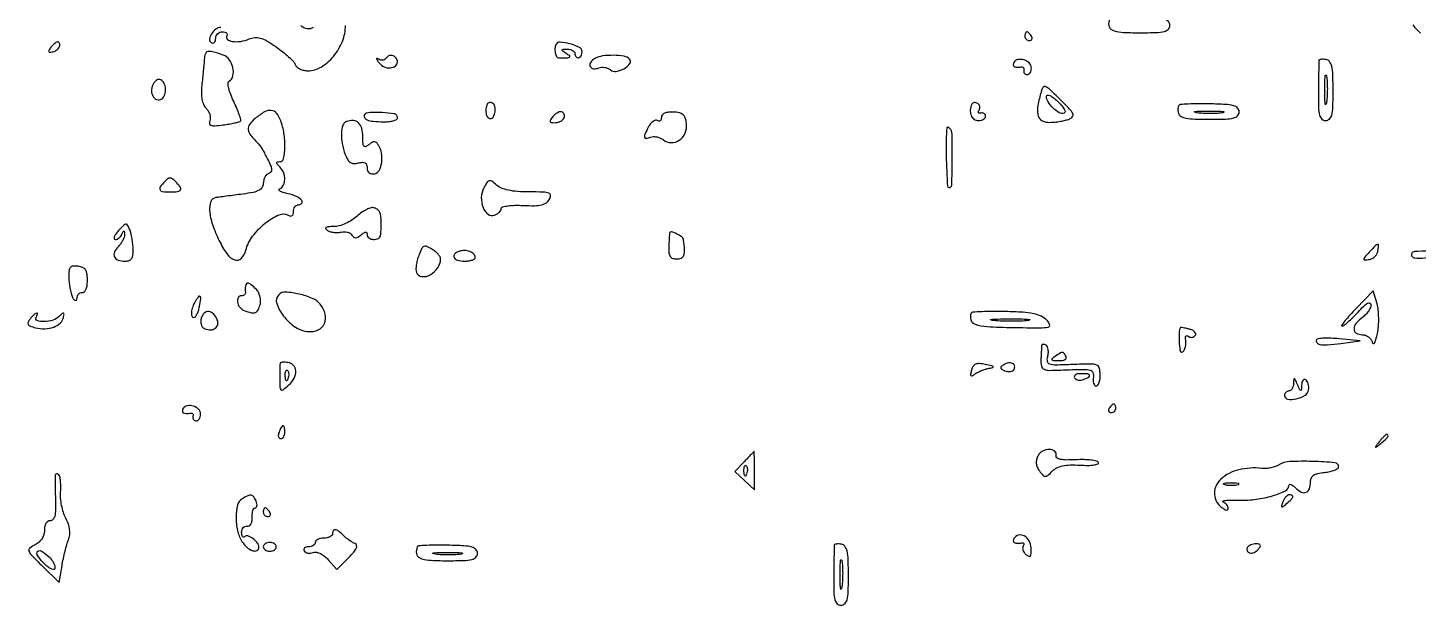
# Model space of a CAD drawing. Extents: x 0 to 5034, y 0 to 2560.
# Drawn here: x 3430.6 to 3751.9, y 1408.5 to 1541.9 of the extents above; entities that cross this region are included whole.
import ezdxf

# ---------------------------------------------------------------- set-up
doc = ezdxf.new("R2010")
doc.units = 0

msp = doc.modelspace()

# ---------------------------------------------------------------- linework, layer by layer
for points in [[(3475.218074, 1542, 0.158221), (3474.048875, 1541.620517, 0.091375), (3473.019143, 1540.538993, 0.112616), (3472.571625, 1539.329346, 0.294952), (3472.951442, 1538.530011, 0.130347), (3473.349861, 1538.409231, 0.189834), (3473.691986, 1538.53029, 0.144925), (3473.922707, 1538.892115, 0.070066), (3474, 1539.440983, -0.099038), (3474.119019, 1540.035963, -0.097945), (3474.457961, 1540.542039, -0.097945), (3474.964037, 1540.880981, -0.099038), (3475.559017, 1541, -0.060173), (3476.114845, 1540.932866, -0.128661), (3476.492265, 1540.728482, -0.191448), (3476.634699, 1540.426126, -0.155102), (3476.546774, 1540.075682, 0.381619), (3476.687944, 1539.279785, 0.132056), (3477.855502, 1538.781276, 0.072466), (3479.793127, 1538.788513, 0.064777), (3481.728658, 1539.340451, -0.078268), (3483.037955, 1539.676085, -0.093888), (3484.302583, 1539.558771, -0.063312), (3485.792335, 1538.918029, -0.018346), (3487.904005, 1537.566524, -0.016236), (3489.454788, 1536.415555, -0.018806), (3490.85094, 1535.219018, -0.018148), (3491.947814, 1534.128574, -0.09671), (3492.393963, 1533.415733, 0.124809), (3492.776587, 1532.873771, 0.064212), (3493.476293, 1532.415872, 0.057681), (3494.365627, 1532.105286, 0.055246), (3495.315606, 1532, 0.137297), (3498.374245, 1532.856023, 0.083284), (3501.238591, 1535.3278, 0.078283), (3503.290775, 1538.779456, 0.095326), (3504, 1542.465643, 0.104516)], [(3496.543711, 1542.023088, -0.19921), (3495.14136, 1541.691222, -0.157654), (3493.703096, 1542.428391, -0.028433)], [(3750.632826, 1542.588887, 0.023055), (3752.380808, 1540.671824, -0.025382)]]:
    msp.add_lwpolyline(points, format="xyb")
for points in [[(3680.58889, 1544, 0.142704), (3680.387311, 1542.442406, 0.249951), (3681.148608, 1541.429784, 0.094645), (3683.231605, 1540.903346, 0.014706), (3687.5, 1540.777778, 0.007496), (3691.363986, 1540.835709, 0.052558), (3693.228504, 1541.088963, 0.141697), (3694.146873, 1541.616667, 0.194326), (3694.5, 1542.490951, 0.192961), (3694.14918, 1543.366147, 0.136563), (3693.229353, 1543.913621, 0.052915), (3691.382432, 1544.211104, 0.008091), (3687.653755, 1544.352062, 0.006897), (3685.013633, 1544.372687, 0.010953), (3682.754375, 1544.309668, 0.005058), (3680.867459, 1544.196491, 0.279068)], [(3661, 1540, 0.105053), (3661.081062, 1539.618444, 0.099167), (3661.311086, 1539.29375, 0.09642), (3661.654762, 1539.076123, 0.093332), (3662.059017, 1539, 0.108972), (3662.413961, 1539.078288, 0.182303), (3662.6254, 1539.29375, 0.161196), (3662.656512, 1539.6179, 0.082592), (3662.5, 1540, 0.029505), (3662.231006, 1540.382774, 0.035638), (3661.933975, 1540.70625, 0.038439), (3661.65171, 1540.934461, 0.151918), (3661.440983, 1541, 0.210953), (3661.272352, 1540.92554, 0.081139), (3661.129539, 1540.70625, 0.061769), (3661.032345, 1540.382849, 0.042167)], [(3436.086693, 1537.604459, 0.015839), (3435.501728, 1536.85237, 0.180681), (3435.402483, 1536.496362, 0.378117), (3435.587372, 1536.319873, 0.046255), (3436.194193, 1536.352238, 0.094672), (3437.097475, 1536.666194, 0.113209), (3437.755961, 1537.278101, 0.148136), (3437.978316, 1537.990705, 0.201077), (3437.725834, 1538.607499, 0.271866), (3437.471277, 1538.67372, 0.068292), (3437.062493, 1538.4947, 0.050816), (3436.577833, 1538.125732, 0.03147)], [(3471.364161, 1534.624824, -0.005991), (3471.282358, 1533.548054, -0.002062), (3471.138948, 1531.992454, -0.002049), (3470.966684, 1530.278166, -0.002373), (3470.78823, 1528.647359, 0.02842), (3470.688586, 1526.89843, 0.046106), (3470.825352, 1525.417015, 0.056125), (3471.18775, 1524.230114, 0.094511), (3471.771196, 1523.371661, -0.065028), (3472.273488, 1522.718452, -0.058982), (3472.611247, 1521.936684, -0.062595), (3472.742175, 1521.150242, -0.101938), (3472.632606, 1520.484971, 0.137045), (3472.568328, 1519.80328, 0.275166), (3472.910597, 1519.409414, 0.097703), (3473.813433, 1519.297301, 0.014025), (3475.674136, 1519.48266, 0.009527), (3477.085744, 1519.690798, 0.013078), (3478.345596, 1519.935183, 0.00979), (3479.37621, 1520.18448, 0.132896), (3479.708686, 1520.375353, 0.272042), (3479.797214, 1520.716122, 0.01307), (3479.43225, 1521.882734, 0.018329), (3478.888797, 1523.300723, 0.011858), (3478.161869, 1524.901106, -0.021981), (3477.469691, 1526.510726, -0.034076), (3477.031545, 1527.957636, -0.036902), (3476.857263, 1529.094306, -0.28096), (3477.09184, 1529.55676, 0.202673), (3477.980285, 1530.808391, 0.109208), (3477.979919, 1532.732749, 0.101697), (3477.150695, 1534.58741, 0.157121), (3475.75, 1535.621524, 0.011956), (3473.239492, 1536.399097, 0.125631), (3472.172985, 1536.427358, 0.263982), (3471.611491, 1535.915027, 0.062862)], [(3552.641106, 1538.083269, 0.091422), (3552.405684, 1537.170356, 0.066352), (3552.471346, 1536.120556, 0.076898), (3552.776659, 1535.280154, 0.273755), (3553.25, 1535, 0.004319), (3555.296522, 1535.017677, 0.12613), (3555.796296, 1535.155032, 0.528688), (3555.816506, 1535.410378, 0.02585), (3555, 1536, -0.011213), (3554.169589, 1536.563444, -0.309569), (3554.083458, 1536.798096, -0.327416), (3554.271084, 1536.952739, -0.011938), (3555.25, 1536.984687, -0.055234), (3555.919445, 1536.916433, -0.075283), (3556.485938, 1536.701752, -0.095191), (3556.865757, 1536.380315, -0.17131), (3557, 1536, 0.081935), (3557.06301, 1535.618067, 0.092192), (3557.244792, 1535.29375, 0.100665), (3557.515489, 1535.076898, 0.119248), (3557.833333, 1535, 0.165634), (3558.151231, 1535.10828, 0.095471), (3558.421875, 1535.41447, 0.076452), (3558.6048, 1535.871286, 0.057131), (3558.666667, 1536.410962, 0.2873), (3558.060863, 1537.378245, 0.045285), (3555.86356, 1538.208403, 0.04572), (3553.575373, 1538.623236, 0.315936)], [(3513.5, 1535, -0.112212), (3513.165976, 1534.660361, -0.098768), (3512.702384, 1534.478764, -0.093009), (3512.180216, 1534.483482, -0.086649), (3511.680902, 1534.675647, 0.059), (3511.288189, 1534.852147, 0.555424), (3511.17386, 1534.753983, 0.119384), (3511.312676, 1534.416576, 0.013285), (3511.823113, 1533.751399, 0.125506), (3512.957555, 1532.906768, 0.115806), (3514.393796, 1532.675428, 0.148315), (3515.543042, 1533.115065, 0.231757), (3516, 1534.047972, 0.156001), (3515.727904, 1534.898847, 0.14805), (3515.007525, 1535.455424, 0.162089), (3514.149643, 1535.491882, 0.186703)], [(3561.654896, 1534.826746, 0.106768), (3560.658691, 1533.947821, 0.26177), (3560.542782, 1533.010853, 0.281223), (3561.271727, 1532.475404, 0.113398), (3562.54476, 1532.65555, -0.077793), (3563.20309, 1532.796648, -0.055983), (3563.954791, 1532.754517, -0.055794), (3564.681406, 1532.546118, -0.075629), (3565.26557, 1532.19456, 0.224456), (3566.585585, 1531.855913, 0.081702), (3568.443824, 1532.541608, 0.104573), (3569.723791, 1533.675444, 0.371523), (3569.649039, 1534.684294, 0.156536), (3568.37087, 1535.341371, 0.036635), (3565.94198, 1535.563148, 0.038261), (3563.413063, 1535.414614, 0.094039)], [(3658.444954, 1533.910933, 0.150036), (3658.302219, 1533.364994, 0.258114), (3658.540202, 1532.974494, 0.130369), (3659.201868, 1532.799191, 0.039099), (3660.25, 1532.881579, -0.12901), (3660.515329, 1532.854957, -0.162681), (3660.70625, 1532.700839, -0.133789), (3660.789358, 1532.435117, -0.077171), (3660.75, 1532.1, 0.11039), (3660.732072, 1531.749164, 0.119228), (3660.867188, 1531.435, 0.113761), (3661.137515, 1531.206961, 0.093907), (3661.5, 1531.1, 0.168696), (3661.880951, 1531.191038, 0.108012), (3662.20625, 1531.515435, 0.084061), (3662.425801, 1532.029171, 0.059104), (3662.5, 1532.654671, 0.197179), (3662.042267, 1533.770248, 0.123534), (3660.819581, 1534.513587, 0.126021), (3659.409402, 1534.583739, 0.206932)], [(3728.944444, 1534.411516, 0.029298), (3728.920813, 1534.099578, 0.00038), (3728.888889, 1532.13807, 0.0011), (3728.858645, 1529.866702, 0.000721), (3728.833333, 1527.25, 0.007753), (3728.8605, 1523.516445, 0.054877), (3729.099562, 1521.721774, 0.148097), (3729.623284, 1520.840354, 0.187298), (3730.5, 1520.5, 0.191111), (3731.379486, 1520.848902, 0.143909), (3731.910049, 1521.75525, 0.053405), (3732.164173, 1523.597982, 0.007584), (3732.222222, 1527.425055, 0.008702), (3732.158814, 1531.068017, 0.046653), (3731.905523, 1533.035322, 0.104955), (3731.413304, 1534.107373, 0.198938), (3730.611111, 1534.586571, 0.024082), (3729.989652, 1534.647403, 0.038537), (3729.456944, 1534.632689, 0.045466), (3729.068198, 1534.555698, 0.295752)], [(3459.335833, 1528.432783, 0.138688), (3459.198287, 1526.921971, 0.15618), (3459.888436, 1525.642541, 0.229344), (3460.978635, 1525.286861, 0.224064), (3461.949121, 1525.917675, 0.10781), (3462.391299, 1527.172548, 0.096381), (3462.297085, 1528.552339, 0.116324), (3461.731487, 1529.607762, 0.215035), (3460.861626, 1530, 0.139714), (3460.463842, 1529.886635, 0.060958), (3460.032111, 1529.53963, 0.053624), (3459.634405, 1529.032302, 0.047864)], [(3730.724731, 1524.767909, -0.069146), (3730.574262, 1524.205163, -0.756877), (3730.435944, 1524.222448, -0.031761), (3730.337136, 1525.352754, -0.005499), (3730.309869, 1527.5, -0.005888), (3730.331591, 1529.655786, -0.025342), (3730.424528, 1530.934948, -0.556092), (3730.565802, 1531.000181, -0.212532), (3730.714526, 1530.767909, -0.024559), (3730.845055, 1529.487453, -0.012695), (3730.888655, 1527.878422, -0.01259), (3730.849672, 1526.218327, -0.018638)], [(3664.648838, 1526.820944, 0.0265), (3663.946286, 1523.503052, 0.114857), (3664.092158, 1521.509338, 0.209737), (3665.025662, 1520.434692, 0.117445), (3666.75, 1520.070285, 0.020245), (3667.932919, 1520.148515, 0.015614), (3669.213768, 1520.326071, 0.015873), (3670.401562, 1520.567735, 0.035999), (3671.275591, 1520.842348, 0.140114), (3671.993473, 1521.39355, 0.275909), (3672.062227, 1522.084701, 0.081324), (3671.326979, 1523.155815, 0.008362), (3669.160775, 1525.343007, 0.004827), (3666.578381, 1527.816396, 0.109849), (3665.700114, 1528.33734, 0.371025), (3665.137312, 1528.103351, 0.051187)], [(3670.068393, 1522.189464, -0.212785), (3668.955323, 1522.298408, -0.062356), (3667.545892, 1523.350935, -0.060959), (3666.380363, 1524.783303, -0.141247), (3666, 1526.102885, -0.376539), (3666.226962, 1526.361535, -0.13976), (3666.746184, 1526.284441, -0.058369), (3667.568059, 1525.789853, -0.023968), (3668.559465, 1524.944136, -0.026411), (3669.46704, 1523.99648, -0.052512), (3670.058492, 1523.143098, -0.090795), (3670.267912, 1522.511229, -0.361629)], [(3536.754232, 1524.266312, 0.084697), (3536.436116, 1523.221291, 0.082939), (3536.479003, 1522.121909, 0.104464), (3536.84371, 1521.288862, 0.234312), (3537.437328, 1520.972506, 0.26629), (3538.162879, 1521.360605, 0.1021), (3538.575922, 1522.472687, 0.093314), (3538.533019, 1523.735512, 0.201974), (3537.980032, 1524.512341, 0.086456), (3537.629461, 1524.652808, 0.102024), (3537.272696, 1524.654687, 0.11056), (3536.965717, 1524.518222, 0.11748)], [(3648.754232, 1524.266312, 0.093052), (3648.377835, 1522.952017, 0.118397), (3648.556239, 1521.707169, 0.141743), (3649.236546, 1520.829973, 0.158696), (3650.25, 1520.5, 0.055685), (3650.912146, 1520.573972, 0.080763), (3651.456563, 1520.79375, 0.105784), (3651.80176, 1521.118995, 0.177849), (3651.9, 1521.5, 0.102678), (3651.786864, 1521.860233, 0.117554), (3651.543166, 1522.125534, 0.117001), (3651.204988, 1522.25315, 0.101035), (3650.82567, 1522.225223, -0.08807), (3650.498299, 1522.192645, -0.250328), (3650.311051, 1522.311893, -0.205677), (3650.284416, 1522.558816, -0.06392), (3650.441982, 1522.906125, 0.098133), (3650.59512, 1523.315533, 0.097727), (3650.580879, 1523.753037, 0.098155), (3650.40178, 1524.150817, 0.099951), (3650.08541, 1524.447214, 0.076159), (3649.694606, 1524.613157, 0.096446), (3649.303651, 1524.635555, 0.111232), (3648.974193, 1524.512816, 0.132806)], [(3696.58889, 1524, 0.142704), (3696.387311, 1522.442406, 0.249951), (3697.148608, 1521.429784, 0.094645), (3699.231605, 1520.903346, 0.014706), (3703.5, 1520.777778, 0.007496), (3707.363986, 1520.835709, 0.052558), (3709.228504, 1521.088963, 0.141697), (3710.146873, 1521.616667, 0.194326), (3710.5, 1522.490951, 0.192961), (3710.14918, 1523.366147, 0.136563), (3709.229353, 1523.913621, 0.052915), (3707.382432, 1524.211104, 0.008091), (3703.653755, 1524.352062, 0.006897), (3701.013633, 1524.372687, 0.010953), (3698.754375, 1524.309668, 0.005058), (3696.867459, 1524.196491, 0.279068)], [(3483.132242, 1520.961084, 0.059014), (3481.824773, 1519.580913, 0.198882), (3481.525942, 1518.399874, 0.137571), (3482.119862, 1517.063619, 0.023835), (3484.001594, 1515, -0.058029), (3484.273714, 1514.657273, -0.00629), (3484.796002, 1513.790994, -0.007647), (3485.391119, 1512.738662, -0.006097), (3486.001594, 1511.586364, -0.01724), (3486.702187, 1510.100237, -0.083107), (3486.923774, 1509.195603, -0.17942), (3486.758895, 1508.623679, -0.153982), (3486.25, 1508.25303, 0.11759), (3485.771933, 1507.954613, 0.069172), (3485.367188, 1507.411597, 0.06306), (3485.09326, 1506.718642, 0.062706), (3485, 1505.97794, -0.137531), (3484.737442, 1505.041453, -0.136563), (3484.025784, 1504.374933, -0.071436), (3482.665353, 1503.895869, -0.016292), (3480.25, 1503.497721, 0.000031), (3478.322871, 1503.244101, 0.000034), (3476.460347, 1502.998736, 0.000032), (3474.870716, 1502.789108, 0.000177), (3474.019267, 1502.676463, 0.281865), (3472.881986, 1501.754221, 0.105675), (3472.605978, 1499.632976, 0.062571), (3473.261957, 1496.49629, 0.030113), (3474.831564, 1492.692384, 0.04132), (3476.654726, 1489.610118, 0.15472), (3478.427805, 1488.270449, 0.298713), (3479.905729, 1488.632916, 0.122134), (3480.956155, 1490.525583, -0.096124), (3482.539985, 1493.760748, -0.06122), (3485.464336, 1496.78132, -0.066284), (3488.642525, 1498.716437, -0.246869), (3490.904647, 1498.558931, 0.118363), (3491.326872, 1498.419973, 0.192387), (3491.682908, 1498.529256, 0.153337), (3491.920472, 1498.885182, 0.071181), (3492, 1499.440983, -0.062283), (3492.074545, 1500.037096, -0.080552), (3492.29375, 1500.542039, -0.097988), (3492.618621, 1500.879982, -0.153634), (3493, 1501, 0.199873), (3493.857553, 1501.357068, 0.393827), (3493.878845, 1502.035903, 0.108668), (3492.65144, 1502.940859, 0.049548), (3490.75, 1503.57059, -0.019338), (3489.58143, 1503.880796, -0.057183), (3488.821875, 1504.213078, -0.213125), (3488.616478, 1504.498243, -0.376792), (3488.75, 1504.733379, 0.196053), (3489.625799, 1505.502855, 0.113703), (3489.958688, 1506.885275, 0.09623), (3489.665614, 1508.47774, 0.103246), (3488.8, 1509.8, -0.018208), (3488.222304, 1510.421376, -0.180052), (3488.1, 1510.75, -0.354955), (3488.257401, 1510.943785, -0.051663), (3488.8, 1511, 0.357046), (3489.67695, 1511.717719, 0.043835), (3489.973143, 1514.36481, 0.042907), (3489.774722, 1517.563905, 0.053956), (3489.024751, 1520.4349, 0.073863), (3488.044349, 1522.184424, 0.208833), (3486.842542, 1522.842239, 0.157954), (3485.288693, 1522.487814, 0.039264)], [(3504.25, 1520.269359, 0.230105), (3503.390398, 1519.405342, 0.072762), (3503.045963, 1517.567183, 0.057551), (3503.225443, 1515.178985, 0.04336), (3503.945112, 1512.644366, 0.042693), (3504.50509, 1511.481132, 0.11571), (3505.134692, 1510.824498, 0.137415), (3505.91886, 1510.579435, 0.071511), (3506.945112, 1510.695898, -0.045075), (3507.904635, 1510.856352, -0.147755), (3508.525509, 1510.718955, -0.187097), (3508.879642, 1510.289619, -0.080118), (3509, 1509.543307, 0.085379), (3509.11685, 1508.863997, 0.139506), (3509.453054, 1508.390979, 0.136797), (3509.993462, 1508.160103, 0.0807), (3510.7, 1508.180742, 0.22495), (3511.78107, 1508.973588, 0.090024), (3512.365644, 1510.76204, 0.077214), (3512.327043, 1512.933702, 0.095711), (3511.610972, 1514.820443, 0.065104), (3511.153253, 1515.382316, 0.179176), (3510.6904, 1515.579419, 0.146764), (3510.146398, 1515.444301, 0.039477), (3509.410972, 1514.926114, -0.060827), (3508.682061, 1514.457649, -0.355845), (3508.269895, 1514.555909, -0.15028), (3508.04534, 1515.162228, -0.014093), (3508, 1516.770566, 0.063322), (3507.754426, 1518.701866, 0.142729), (3507.00716, 1519.95846, 0.172021), (3505.810981, 1520.478427, 0.101589)], [(3508.410583, 1521.85532, 0.2636), (3508.384732, 1521.177147, 0.184262), (3508.968581, 1520.655715, 0.068901), (3510.38238, 1520.329208, 0.0173), (3512.75, 1520.199375, 0.027162), (3513.995364, 1520.241891, 0.043128), (3515.045312, 1520.427142, 0.053571), (3515.783134, 1520.711521, 0.281035), (3516, 1521.066883, 0.077413), (3515.943519, 1521.429504, 0.082093), (3515.779687, 1521.749762, 0.089442), (3515.536274, 1521.979136, 0.117893), (3515.25, 1522.081242, 0.010178), (3512.466778, 1522.325524, 0.025058), (3510.415928, 1522.360565, 0.029687), (3508.972094, 1522.226808, 0.219813)], [(3551.990862, 1521.48899, 0.020503), (3551.380863, 1520.689439, 0.209835), (3551.301216, 1520.290494, 0.309419), (3551.547214, 1520.059463, 0.038489), (3552.318538, 1520, 0.097687), (3553.53132, 1520.239229, 0.13552), (3554.402845, 1520.914106, 0.207611), (3554.597001, 1521.73197, 0.213376), (3554.129619, 1522.419891, 0.16352), (3553.692105, 1522.522056, 0.079103), (3553.128869, 1522.37665, 0.065296), (3552.530512, 1522.01722, 0.05173)], [(3577, 1521.224005, -0.074651), (3576.929476, 1520.754282, -0.151422), (3576.720988, 1520.448629, -0.187543), (3576.411408, 1520.352578, -0.121502), (3576.050173, 1520.468991, 0.19702), (3575.607298, 1520.542517, 0.094739), (3575.07087, 1520.307162, 0.071107), (3574.522021, 1519.801623, 0.048307), (3574.050173, 1519.09375, 0.012844), (3573.172986, 1517.348383, 0.157942), (3573.080005, 1516.618602, 0.407461), (3573.455011, 1516.356288, 0.050781), (3574.512735, 1516.64326, -0.086047), (3575.196683, 1516.778159, -0.056284), (3575.999211, 1516.706234, -0.054751), (3576.792075, 1516.451185, -0.068131), (3577.448813, 1516.042482, 0.172106), (3579.239155, 1515.385198, 0.154765), (3581.135528, 1515.963755, 0.139108), (3582.491935, 1517.603389, 0.134121), (3582.809932, 1519.735543, 0.049212), (3582.521569, 1521.043837, 0.133186), (3582.004968, 1521.832161, 0.127953), (3581.146303, 1522.2698, 0.043812), (3579.75, 1522.451307, 0.038661), (3578.610324, 1522.410733, 0.076875), (3577.740907, 1522.173558, 0.11282), (3577.198265, 1521.765767, 0.177234)], [(3706.767909, 1522.285474, -0.024559), (3705.487453, 1522.154945, -0.012695), (3703.878422, 1522.111345, -0.01259), (3702.218327, 1522.150328, -0.018638), (3700.767909, 1522.275269, -0.069146), (3700.205163, 1522.425738, -0.756877), (3700.222448, 1522.564056, -0.031761), (3701.352754, 1522.662864, -0.005499), (3703.5, 1522.690131, -0.005888), (3705.655786, 1522.668409, -0.025342), (3706.934948, 1522.575472, -0.556092), (3707.000181, 1522.434198, -0.212532)], [(3642.944444, 1518.666667, 0.020294), (3642.782971, 1514.874776, 0.010651), (3642.874205, 1510.154661, 0.003208), (3643.098988, 1505.380126, 0.39864), (3643.5, 1505, 0.406096), (3644.101295, 1505.584811, 0.004924), (3644.208105, 1511.536152, 0.006535), (3644.179013, 1517.385426, 0.194227), (3643.611111, 1518.722222, 0.060589), (3643.372735, 1518.908902, 0.157913), (3643.163194, 1518.957986, 0.229655), (3643.015079, 1518.870281, 0.126049)], [(3462.221549, 1506.392085, 0.030352), (3461.189074, 1505.142825, 0.287775), (3461.142956, 1504.481098, 0.25048), (3461.732866, 1504.08688, 0.024567), (3463.5, 1504, 0.026923), (3465.261894, 1504.094941, 0.254247), (3465.862883, 1504.51107, 0.288335), (3465.798269, 1505.194961, 0.03245), (3464.721549, 1506.421308, 0.042722), (3464.008899, 1507.021573, 0.157868), (3463.454226, 1507.194044, 0.159462), (3462.907173, 1507.007917, 0.043835)], [(3535.976704, 1504.956471, 0.11536), (3535.384861, 1502.746727, 0.102144), (3535.792337, 1500.395467, 0.136811), (3536.965675, 1498.842732, 0.260183), (3538.46958, 1498.6267, 0.051216), (3539.054948, 1498.923127, 0.055579), (3539.550439, 1499.325565, 0.062639), (3539.888428, 1499.767867, 0.132616), (3540, 1500.181128, -0.341384), (3540.280227, 1500.543722, -0.029801), (3541.498198, 1500.78466, -0.029389), (3543.14502, 1500.911637, -0.017806), (3545.100247, 1500.877578, 0.015576), (3547.688183, 1500.820953, 0.055606), (3549.329845, 1501.019519, 0.092213), (3550.412192, 1501.49687, 0.115842), (3551.149937, 1502.303439, 0.134137), (3551.370026, 1503.189275, 0.310985), (3550.988088, 1503.717352, 0.078828), (3549.712913, 1503.95505, 0.00674), (3546.378431, 1504, -0.018341), (3543.75867, 1504.09613, -0.033878), (3541.650102, 1504.39561, -0.042539), (3540.024423, 1504.887547, -0.089411), (3538.908326, 1505.582964, 0.025961), (3537.843751, 1506.450296, 0.213738), (3537.247044, 1506.577856, 0.197771), (3536.726756, 1506.221114, 0.021968)], [(3506.6893, 1498.412722, -0.045416), (3505.483119, 1497.482577, -0.035834), (3504.031349, 1496.699826, -0.036894), (3502.557437, 1496.163314, -0.067568), (3501.293644, 1495.984687, 0.014784), (3500.031507, 1495.940434, 0.121802), (3499.487747, 1495.768035, 0.446793), (3499.437302, 1495.49237, 0.086886), (3499.860698, 1495.107255, 0.068658), (3500.511193, 1494.810773, 0.041146), (3501.343521, 1494.634845, 0.040424), (3502.217813, 1494.595253, 0.055112), (3502.997839, 1494.709686, -0.06491), (3503.729408, 1494.802458, -0.065332), (3504.458631, 1494.70417, -0.071561), (3505.07527, 1494.438112, -0.117286), (3505.476169, 1494.03856, 0.083051), (3505.8868, 1493.569709, 0.177452), (3506.335135, 1493.41387, 0.131605), (3506.875506, 1493.568335, 0.038167), (3507.589028, 1494.073886, -0.023542), (3508.262907, 1494.581562, -0.141986), (3508.674921, 1494.716495, -0.313517), (3508.913039, 1494.562784, -0.097798), (3509, 1494.122445, 0.257037), (3509.421204, 1493.357234, 0.132078), (3510.497714, 1493.022109, 0.12914), (3511.613748, 1493.268977, 0.247869), (3512.125, 1494, 0.013097), (3512.173073, 1494.488159, 0.005503), (3512.213281, 1495.146875, 0.00544), (3512.24087, 1495.852501, 0.00705), (3512.25, 1496.5, 0.016919), (3512.190384, 1498.261289, 0.083011), (3511.961037, 1499.226398, 0.131437), (3511.485866, 1499.838233, 0.070789), (3510.645656, 1500.305733, 0.158407), (3509.94763, 1500.342205, 0.046102), (3508.92481, 1499.964042, 0.041315), (3507.7849, 1499.29789, 0.034069)], [(3451.559042, 1495.06524, 0.027061), (3450.91519, 1494.271411, 0.064813), (3450.553847, 1493.606664, 0.152628), (3450.526193, 1493.185306, 0.346276), (3450.761679, 1493, 0.102705), (3451.209024, 1493.092869, 0.065381), (3451.666698, 1493.367188, 0.061674), (3452.064905, 1493.772084, 0.067691), (3452.337719, 1494.25, -0.011978), (3452.604555, 1494.86819, -0.326182), (3452.751095, 1494.94992, -0.347711), (3452.865128, 1494.834577, -0.012687), (3452.921053, 1494.178571, -0.09195), (3452.844704, 1493.564577, -0.040212), (3452.533484, 1492.801988, -0.038018), (3452.062459, 1492.02303, -0.041409), (3451.490809, 1491.347952, 0.085925), (3450.598048, 1490.081342, 0.223776), (3450.59561, 1488.993658, 0.20959), (3451.445282, 1488.249128, 0.076735), (3453.059017, 1488, 0.081847), (3453.981993, 1488.152104, 0.163121), (3454.564726, 1488.595149, 0.120722), (3454.868521, 1489.409483, 0.0356), (3454.929715, 1490.75, 0.02058), (3454.850497, 1491.935789, 0.015659), (3454.669843, 1493.225414, 0.01591), (3454.423663, 1494.425611, 0.035371), (3454.143744, 1495.31524, 0.030003), (3453.661122, 1496.352368, 0.301598), (3453.260254, 1496.565888, 0.175715), (3452.745489, 1496.320836, 0.010763)], [(3578.9, 1494.468615, 0.034378), (3578.856074, 1494.160283, 0.002681), (3578.8, 1493.329843, 0.003648), (3578.745598, 1492.337436, 0.00278), (3578.7, 1491.25, 0.035011), (3578.745405, 1489.901022, 0.122748), (3579.039627, 1489.089744, 0.166221), (3579.61888, 1488.650143, 0.080108), (3580.55, 1488.5, 0.104567), (3581.61711, 1488.725636, 0.205261), (3582.197439, 1489.349644, 0.103381), (3582.366602, 1490.565722, 0.017817), (3582.125, 1492.893011, 0.197893), (3581.706443, 1493.607684, 0.048988), (3580.526709, 1494.334806, 0.056093), (3579.35025, 1494.754121, 0.420105)], [(3520.941788, 1489.34689, 0.027905), (3520.585391, 1488.224743, 0.028611), (3520.359694, 1487.079172, 0.029847), (3520.281012, 1486.067841, 0.096391), (3520.39733, 1485.406957, 0.278401), (3521.626551, 1484.450316, 0.157577), (3523.541039, 1484.827049, 0.114664), (3525.316735, 1486.432895, 0.149112), (3525.984687, 1488.509453, 0.142884), (3525.85418, 1488.983447, 0.042623), (3525.402891, 1489.592471, 0.038913), (3524.753554, 1490.222235, 0.033528), (3523.982602, 1490.778792, 0.037571), (3522.81359, 1491.392066, 0.215267), (3522.130603, 1491.381117, 0.171067), (3521.591211, 1490.848641, 0.022423)], [(3740.568603, 1490.075805, 0.005286), (3739.46245, 1488.827239, 0.18237), (3739.328564, 1488.464567, 0.435285), (3739.519364, 1488.289449, 0.016801), (3740.580487, 1488.408934, 0.084275), (3741.268867, 1488.632391, 0.071263), (3741.890588, 1489.080312, 0.072374), (3742.353247, 1489.67682, 0.09263), (3742.578388, 1490.333129, 0.019066), (3742.721463, 1491.657664, 0.473108), (3742.487066, 1491.878874, 0.172957), (3742.017329, 1491.640342, 0.00571)], [(3530.25, 1490.269359, 0.108795), (3529.198921, 1489.621517, 0.338387), (3529.082945, 1488.849521, 0.205422), (3529.909153, 1488.205486, 0.064317), (3531.5, 1488, 0.033947), (3532.457587, 1488.065089, 0.051882), (3533.265625, 1488.262322, 0.06743), (3533.821956, 1488.550354, 0.244294), (3534, 1488.893011, 0.210241), (3533.665985, 1489.652264, 0.097847), (3532.728054, 1490.223237, 0.082195), (3531.473051, 1490.461659, 0.090078)], [(3750.387424, 1489.819098, 0.311686), (3750.421632, 1489.155867, 0.194447), (3751.119977, 1488.745872, 0.061752), (3752.790981, 1488.706717, 0.015472), (3755.5, 1489.063263, 0.006766), (3757.00049, 1489.329084, 0.013501), (3758.178125, 1489.587325, 0.013771), (3758.993742, 1489.813415, 0.698482), (3759, 1489.930428, 0.09148), (3757.493507, 1490.271047, 0.01321), (3754.329076, 1490.313743, 0.008093), (3751.066917, 1490.218751, 0.248097)], [(3440.070285, 1484.319551, 0.040049), (3440.332959, 1481.826557, 0.041653), (3440.988777, 1479.441055, 0.245515), (3441.526957, 1478.951873, 0.47902), (3441.929715, 1479.25, -0.066245), (3442.043009, 1479.90049, -0.09575), (3442.319837, 1480.4125, -0.120731), (3442.712372, 1480.707164, -0.155245), (3443.159091, 1480.75, 0.246277), (3443.61853, 1480.877406, 0.101516), (3444.002459, 1481.420912, 0.065356), (3444.265144, 1482.327126, 0.034177), (3444.363051, 1483.5, 0.034232), (3444.281912, 1485.015669, 0.114179), (3443.943079, 1485.945943, 0.144942), (3443.284977, 1486.507321, 0.068703), (3442.20396, 1486.819551, 0.05222), (3441.051107, 1486.865275, 0.202602), (3440.425492, 1486.551802, 0.155908), (3440.117433, 1485.817406, 0.028202)], [(3480.881579, 1482.25, 0.024514), (3480.844695, 1481.908478, 0.014642), (3480.83273, 1481.5, 0.014642), (3480.844695, 1481.091522, 0.024514), (3480.881579, 1480.75, -0.137085), (3480.848335, 1480.464378, -0.119953), (3480.671464, 1480.220313, -0.101574), (3480.373191, 1480.056406, -0.075146), (3480, 1480, 0.262903), (3479.22852, 1479.564231, 0.179973), (3479.037731, 1478.552116, 0.124039), (3479.566018, 1477.358354, 0.136065), (3480.581787, 1476.606989, 0.030394), (3482.225934, 1476.088218, 0.153176), (3483.17599, 1476.144449, 0.189354), (3483.809724, 1476.720072, 0.050883), (3484.294349, 1478.017591, 0.075999), (3484.386434, 1478.899218, 0.054725), (3484.231517, 1479.877972, 0.054667), (3483.867588, 1480.801055, 0.075299), (3483.339552, 1481.517591, 0.017521), (3482.235526, 1482.546839, 0.106835), (3481.555723, 1482.920389, 0.297193), (3481.131906, 1482.794764, 0.137933)], [(3469.337137, 1478.75, 0.0466), (3468.684232, 1477.449444, 0.068869), (3468.387881, 1476.209536, 0.110837), (3468.496678, 1475.334394, 0.316566), (3468.971907, 1475, 0.230396), (3469.310125, 1475.164585, 0.04856), (3469.673717, 1475.734375, 0.041661), (3470.003695, 1476.542514, 0.028883), (3470.244751, 1477.5, 0.00951), (3470.559787, 1479.336775, 0.197215), (3470.430252, 1479.869354, 0.505336), (3470.104754, 1479.871619, 0.020889)], [(3488.583699, 1480.250366, 0.285226), (3488.106201, 1478.208288, 0.087581), (3489.693845, 1475.307024, 0.075262), (3492.473826, 1472.742386, 0.130371), (3495.422487, 1471.713885, 0.129306), (3497.709933, 1472.132157, 0.182353), (3499.141607, 1473.602684, 0.167029), (3499.315498, 1475.764407, 0.107897), (3498.177061, 1478.029666, 0.122807), (3496.369629, 1479.391595, 0.043497), (3493.266499, 1480.400745, 0.041712), (3490.166913, 1480.850518, 0.214744)], [(3737.547052, 1477.057794, 0.008523), (3736.080801, 1475.500401, 0.016259), (3734.965915, 1474.191977, 0.014636), (3734.213139, 1473.189147, 0.60811), (3734.311149, 1473, 0.170735), (3734.726921, 1473.146237, 0.011968), (3735.686059, 1473.954688, 0.015859), (3736.799985, 1475.004978, 0.01123), (3737.984783, 1476.25, -0.015372), (3739.286346, 1477.595231, -0.062166), (3740.195278, 1478.281883, -0.218395), (3740.710872, 1478.329851, -0.313274), (3740.970687, 1477.970759, -0.104255), (3740.839064, 1477.281135, -0.047375), (3740.403889, 1476.467287, -0.0441), (3739.76298, 1475.664691, -0.046102), (3739, 1475, 0.065496), (3737.556797, 1473.641083, 0.168142), (3737.069779, 1472.313062, 0.267286), (3737.587884, 1471.373698, 0.136948), (3738.926676, 1471, -0.085269), (3739.693594, 1470.868254, -0.07583), (3740.407573, 1470.485938, -0.077637), (3740.960906, 1469.91853, -0.097359), (3741.262483, 1469.25, 0.229884), (3741.498671, 1468.958869, 0.388897), (3741.776977, 1469.046332, 0.06571), (3742.113328, 1469.857041, 0.014616), (3742.460294, 1471.320341, 0.031423), (3742.698515, 1473.001571, 0.022638), (3742.760418, 1474.896021, 0.022988), (3742.654042, 1476.71014, 0.045087), (3742.374487, 1478.128135), (3741.5, 1481.115588)], [(3431.095569, 1474.615153, 0.063777), (3430.635074, 1473.889301, 0.258794), (3430.66964, 1473.385583, 0.163693), (3431.167138, 1472.990383, 0.025228), (3432.390542, 1472.616828, 0.068571), (3434.553919, 1472.380134, 0.081917), (3436.56507, 1472.769886, 0.097554), (3438.075906, 1473.69491, 0.155184), (3438.821429, 1475, 0.020581), (3438.9524, 1475.763267, 0.377047), (3438.825419, 1475.951957, 0.250743), (3438.553872, 1475.88722, 0.012879), (3437.871429, 1475.25, -0.122059), (3436.410506, 1474.386187, -0.061215), (3434.283156, 1474.023668, -0.101789), (3432.750837, 1474.265251, -0.472345), (3432.5, 1475, 0.066192), (3432.839416, 1475.757233, 0.58842), (3432.638445, 1475.96262, 0.127697), (3431.996279, 1475.593681, 0.02565)], [(3470.676159, 1474.869632, 0.061977), (3470.565527, 1474.036274, 0.083909), (3470.685765, 1473.287577, 0.098056), (3471.020391, 1472.706042, 0.122292), (3471.529736, 1472.350216, 0.099595), (3472.834836, 1472.129044, 0.152543), (3473.910585, 1472.501627, 0.18216), (3474.462998, 1473.355443, 0.146101), (3474.379007, 1474.454706, 0.099812), (3473.545369, 1475.768642, 0.175486), (3472.405937, 1476.331789, 0.217277), (3471.346563, 1475.985052, 0.143677)], [(3648.589039, 1476, 0.181278), (3648.504233, 1474.424745, 0.237652), (3649.494109, 1473.407013, 0.070279), (3652.19007, 1472.882098, 0.008573), (3658.222792, 1472.671917, 0.002403), (3664.561363, 1472.590313, 0.054318), (3666.376721, 1472.773305, 0.442117), (3666.70873, 1473.340934, 0.121148), (3666.101999, 1474.343015, 0.08819), (3664.795481, 1475.254842, 0.056899), (3663.038834, 1475.83643, 0.036004), (3660.493511, 1476.179735, 0.010444), (3656.533112, 1476.343015, 0.006109), (3653.555907, 1476.367129, 0.009758), (3651.012853, 1476.307011, 0.004048), (3648.871874, 1476.197194, 0.281881)], [(3661.776433, 1474.273107, -0.016947), (3660.043501, 1474.150473, -0.008983), (3657.890462, 1474.110009, -0.00893), (3655.684837, 1474.147583, -0.013671), (3653.776433, 1474.266503, -0.057523), (3653.092045, 1474.40844, -0.807686), (3653.106202, 1474.539701, -0.022011), (3654.635274, 1474.63236, -0.003921), (3657.5, 1474.65719, -0.004138), (3660.373175, 1474.635783, -0.018464), (3662.056202, 1474.54709, -0.661512), (3662.099419, 1474.413268, -0.153636)], [(3696.918758, 1472.65638, 0.111971), (3696.62748, 1471.544097, 0.021449), (3696.648028, 1469.443632, 0.015126), (3696.821804, 1467.352804, 0.381441), (3697.216978, 1467, 0.248915), (3697.706062, 1467.259562, 0.084482), (3698.049914, 1468.016482, 0.06274), (3698.194599, 1469.10184, 0.044832), (3698.093644, 1470.32433, -0.132215), (3698.117732, 1470.588567, -0.23861), (3698.273242, 1470.733012, -0.153269), (3698.549418, 1470.726353, -0.056384), (3698.906125, 1470.558018, 0.093354), (3699.313399, 1470.401266, 0.096427), (3699.744942, 1470.406022, 0.099163), (3700.133651, 1470.570806, 0.105029), (3700.419654, 1470.869998, 0.213351), (3700.471212, 1471.254843, 0.125922), (3700.22944, 1471.660245, 0.083686), (3699.709854, 1472.027695, 0.048232), (3698.988753, 1472.29269, 0.007831), (3698.22049, 1472.480791, 0.012634), (3697.560331, 1472.614053, 0.00636), (3697.010941, 1472.703391, 0.320367)], [(3664.9, 1468.559017, 0.026118), (3664.855796, 1468.20663, 0.002735), (3664.8, 1467.376285, 0.003384), (3664.745607, 1466.385729, 0.002706), (3664.7, 1465.317698, 0.058368), (3664.827405, 1463.715243, 0.255475), (3665.415711, 1463.011359, 0.098299), (3666.74862, 1462.771032, 0.005802), (3670.875363, 1462.891509, -0.00659), (3674.612731, 1462.994725, -0.071922), (3676.100891, 1462.80143, -0.234786), (3676.71939, 1462.243473, -0.136696), (3676.825363, 1461.227088, 0.047455), (3676.770798, 1460.480756, 0.067779), (3676.874638, 1459.825686, 0.088348), (3677.111861, 1459.357286, 0.193823), (3677.45, 1459.153277, 0.269924), (3677.813456, 1459.293127, 0.079383), (3678.120937, 1459.832951, 0.056078), (3678.331137, 1460.665563, 0.033826), (3678.4, 1461.682302, 0.060055), (3678.20766, 1463.277894, 0.246186), (3677.583511, 1463.985658, 0.095915), (3676.214915, 1464.226334, 0.005905), (3672.063413, 1464.105992, -0.00563), (3668.118703, 1463.98947, -0.080704), (3666.732884, 1464.188704, -0.282333), (3666.21833, 1464.779407, -0.105905), (3666.269533, 1465.922695, 0.044521), (3666.410188, 1466.758138, 0.053764), (3666.386647, 1467.552889, 0.062799), (3666.214436, 1468.193873, 0.158641), (3665.90612, 1468.558021, 0.048663), (3665.551678, 1468.73201, 0.089761), (3665.236798, 1468.789319, 0.140772), (3665.012322, 1468.725082, 0.21193)], [(3728.396915, 1469.833205, 0.319409), (3728.440234, 1469.165223, 0.187326), (3729.168466, 1468.750829, 0.056301), (3730.944856, 1468.689516, 0.012242), (3734, 1469.003655), (3738.5, 1469.577998), (3733.663227, 1470.053106, 0.014103), (3731.77884, 1470.18468, 0.020812), (3730.121079, 1470.184492, 0.016869), (3728.794384, 1470.08418, 0.230986)], [(3668, 1466, 0.025105), (3667.283036, 1465.483883, 0.418214), (3667.255355, 1465.219823, 0.210879), (3667.59016, 1465.050865, 0.011265), (3668.809017, 1465.015313, 0.040942), (3669.660528, 1465.079473, 0.092833), (3670.266583, 1465.295345, 0.175006), (3670.538683, 1465.620381, 0.229941), (3670.5, 1466, 0.023248), (3669.993465, 1466.740301, 0.235263), (3669.669081, 1466.901875, 0.137706), (3669.248743, 1466.78387, 0.006588)], [(3488.9, 1464.411516, 0.0475), (3488.860542, 1464.138348, 0.003549), (3488.829375, 1463.386508, 0.004889), (3488.807296, 1462.487535, 0.003694), (3488.8, 1461.5, 0.006582), (3488.834023, 1458.915743, 0.19288), (3489.090089, 1458.322384, 0.377724), (3489.571974, 1458.293439, 0.018313), (3490.901811, 1459.41114, 0.085006), (3492.133364, 1460.979675, 0.136197), (3492.51115, 1462.628068, 0.182406), (3491.957411, 1463.915188, 0.165986), (3490.666871, 1464.578388, 0.023581), (3490.020924, 1464.642269, 0.036413), (3489.460268, 1464.630285, 0.040869), (3489.041641, 1464.555898, 0.275376)], [(3490.683114, 1460.8125, -0.054073), (3490.461564, 1460.395823, -0.470617), (3490.279315, 1460.37858, -0.168741), (3490.137993, 1460.670344, -0.018894), (3490.078947, 1461.416667, -0.028489), (3490.089945, 1462.112848, -0.077125), (3490.200665, 1462.592839, -0.208169), (3490.385309, 1462.77538, -0.296942), (3490.604167, 1462.729167, -0.126455), (3490.797407, 1462.402231, -0.060344), (3490.876576, 1461.916927, -0.05415), (3490.839148, 1461.359369, -0.051402)], [(3648.655216, 1462.789545, 0.020302), (3648.462795, 1461.909155, 0.199881), (3648.543891, 1461.54647, 0.379273), (3648.803325, 1461.485389, 0.046887), (3649.328674, 1461.835241, -0.046945), (3649.919472, 1462.228579, -0.022326), (3650.743423, 1462.625494, -0.021903), (3651.648459, 1462.966644, -0.028954), (3652.5, 1463.192065, 0.01295), (3653.559445, 1463.436545, 0.524637), (3653.628763, 1463.625397, 0.185489), (3653.336134, 1463.821092, 0.005201), (3651.826542, 1464.146369, 0.034731), (3650.480621, 1464.325607, 0.117342), (3649.612382, 1464.175979, 0.153888), (3649.039416, 1463.683843, 0.075137)], [(3656.118408, 1464.07318, 0.03936), (3655.533274, 1463.644526, 0.268353), (3655.419978, 1463.319611, 0.227867), (3655.64177, 1463.0198, 0.029854), (3656.384129, 1462.682837, 0.058511), (3657.018371, 1462.521214, 0.067768), (3657.641177, 1462.522896, 0.078711), (3658.158376, 1462.680128, 0.142196), (3658.484287, 1462.974576, 0.191013), (3658.62606, 1463.771326, 0.23802), (3658.165803, 1464.353794, 0.152732), (3657.196475, 1464.482104, 0.095806)], [(3672.473008, 1461.043674, 0.126981), (3672.809536, 1460.720854, 0.081026), (3673.321649, 1460.533742, 0.072258), (3673.926665, 1460.506898, 0.066719), (3674.532025, 1460.650663, 0.027681), (3675.769457, 1461.205874, 0.395517), (3675.917133, 1461.622791, 0.275668), (3675.476999, 1461.936989, 0.020503), (3673.940983, 1462, 0.045552), (3673.193244, 1461.931736, 0.099152), (3672.660421, 1461.719079, 0.177225), (3672.42542, 1461.405148, 0.214542)], [(3723.070285, 1459.75, -0.054897), (3722.969234, 1459.080593, -0.072474), (3722.726896, 1458.514062, -0.090029), (3722.387084, 1458.13318, -0.16722), (3722, 1458, 0.105805), (3721.618453, 1457.918347, 0.099294), (3721.29375, 1457.686738, 0.096216), (3721.076096, 1457.340671, 0.09266), (3721, 1456.933578, 0.373999), (3721.724508, 1456.100463, 0.09291), (3723.683661, 1456.19077, 0.075326), (3725.749512, 1457.020015, 0.22789), (3726.571434, 1458.246029, 0.051446), (3726.59959, 1458.95566, 0.053919), (3726.480715, 1459.64454, 0.059974), (3726.241697, 1460.212378, 0.125401), (3725.910933, 1460.555046, 0.192979), (3725.56022, 1460.61608, 0.175461), (3725.24694, 1460.421258, 0.106458), (3725.022285, 1459.961994, 0.051042), (3724.929715, 1459.309017, -0.008061), (3724.870739, 1458.236922, -0.453283), (3724.729011, 1458.129501, -0.240506), (3724.535655, 1458.284157, -0.004561), (3724, 1459.5, 0.005675), (3723.489401, 1460.652006, 0.223503), (3723.282091, 1460.827495, 0.467319), (3723.131074, 1460.721577, 0.011173)], [(3466.444954, 1453.910933, 0.150036), (3466.302219, 1453.364994, 0.258114), (3466.540202, 1452.974494, 0.130369), (3467.201868, 1452.799191, 0.039099), (3468.25, 1452.881579, -0.12901), (3468.515329, 1452.854957, -0.162681), (3468.70625, 1452.700839, -0.133789), (3468.789358, 1452.435117, -0.077171), (3468.75, 1452.1, 0.11039), (3468.732072, 1451.749164, 0.119228), (3468.867188, 1451.435, 0.113761), (3469.137515, 1451.206961, 0.093907), (3469.5, 1451.1, 0.168696), (3469.880951, 1451.191038, 0.108012), (3470.20625, 1451.515435, 0.084061), (3470.425801, 1452.029171, 0.059104), (3470.5, 1452.654671, 0.197179), (3470.042267, 1453.770248, 0.123534), (3468.819581, 1454.513587, 0.126021), (3467.409402, 1454.583739, 0.206932)], [(3680.5, 1454, 0.082592), (3680.343488, 1453.6179, 0.161196), (3680.3746, 1453.29375, 0.182303), (3680.586039, 1453.078288, 0.108972), (3680.940983, 1453, 0.093332), (3681.345238, 1453.076123, 0.09642), (3681.688914, 1453.29375, 0.099167), (3681.918938, 1453.618444, 0.105053), (3682, 1454, 0.042167), (3681.967655, 1454.382849, 0.061769), (3681.870461, 1454.70625, 0.081139), (3681.727648, 1454.92554, 0.210953), (3681.559017, 1455, 0.151918), (3681.34829, 1454.934461, 0.038439), (3681.066025, 1454.70625, 0.035638), (3680.768994, 1454.382774, 0.029505)], [(3488.638374, 1448.5, 0.055937), (3488.488865, 1447.925634, 0.100118), (3488.516384, 1447.440625, 0.147206), (3488.710807, 1447.122486, 0.184534), (3489.031385, 1447, 0.152681), (3489.400789, 1447.115494, 0.098158), (3489.715469, 1447.440625, 0.08088), (3489.92777, 1447.926468, 0.062722), (3490, 1448.5, 0.024748), (3489.971531, 1449.074824, 0.039339), (3489.884553, 1449.559375, 0.046727), (3489.758929, 1449.903916, 0.289661), (3489.606989, 1450, 0.222225), (3489.420671, 1449.912889, 0.030693), (3489.160341, 1449.559375, 0.030395), (3488.887494, 1449.074558, 0.02136)], [(3742.872445, 1446.25, 0.001576), (3741.99236, 1445.120493, 0.377591), (3742, 1445, 0.377591), (3742.120493, 1444.99236, 0.001576), (3743.25, 1445.872445, 0.017685), (3744.306759, 1446.76332, 0.065617), (3744.869516, 1447.426111, 0.241985), (3744.90695, 1447.806605, 0.307699), (3744.622445, 1448, 0.184603), (3744.410139, 1447.91885, 0.013803), (3743.952641, 1447.485938, 0.017649), (3743.425681, 1446.920402, 0.012436)], [(3596.168708, 1441.679581), (3593.988787, 1439.359162), (3596.244394, 1437.24013), (3598.5, 1435.121098), (3598.5, 1439.560549, 0.001597), (3598.494561, 1441.262856, 0.002664), (3598.477767, 1442.695911, 0.000286), (3598.455325, 1443.969548, 0.408895), (3598.424314, 1444, 0.202195), (3598.373088, 1443.978402, 0.000385), (3597.730509, 1443.318377, 0.00264), (3597.009919, 1442.569208, 0.001622)], [(3664.027462, 1443.051313, 0.063725), (3663.686507, 1442.156681, 0.082667), (3663.623572, 1441.282649, 0.079805), (3663.848053, 1440.412051, 0.054993), (3664.356421, 1439.527243, 0.025746), (3665.168864, 1438.528409, 0.206687), (3665.69573, 1438.287524, 0.183884), (3666.268764, 1438.491847, 0.019798), (3667.321537, 1439.464394, -0.08063), (3668.376197, 1440.224491, -0.062609), (3669.712525, 1440.694976, -0.04747), (3671.450953, 1440.902121, -0.02129), (3673.753863, 1440.858719, 0.017117), (3675.540084, 1440.810146, 0.0335), (3676.958947, 1440.915362, 0.04765), (3677.875739, 1441.136048, 0.467435), (3678, 1441.461399, 0.214556), (3677.547397, 1441.797264, 0.023696), (3676.244172, 1442.018721, 0.025544), (3674.590433, 1442.134441, 0.017954), (3672.724842, 1442.102497, -0.014593), (3670.564078, 1442.050971, -0.050145), (3669.170492, 1442.198612, -0.105277), (3668.416603, 1442.531251, -0.301744), (3668.224842, 1443.041689, 0.280786), (3667.888369, 1444.054553, 0.176886), (3666.682019, 1444.498247, 0.121388), (3665.099501, 1444.112151, 0.150753)], [(3596.683114, 1438.8125, -0.054073), (3596.461564, 1438.395823, -0.470617), (3596.279315, 1438.37858, -0.168741), (3596.137993, 1438.670344, -0.018894), (3596.078947, 1439.416667, -0.028489), (3596.089945, 1440.112848, -0.077125), (3596.200665, 1440.592839, -0.208169), (3596.385309, 1440.77538, -0.296942), (3596.604167, 1440.729167, -0.126455), (3596.797407, 1440.402231, -0.060344), (3596.876576, 1439.916927, -0.05415), (3596.839148, 1439.359369, -0.051402)], [(3719.718327, 1440.925563, -0.052623), (3718.874979, 1440.537039, -0.031492), (3717.808387, 1440.249189, -0.031265), (3716.697907, 1440.09482, -0.04665), (3715.718327, 1440.112077, 0.086557), (3710.402354, 1439.782932, 0.125845), (3706.265252, 1437.603305, 0.202135), (3704.806393, 1434.47722, 0.221774), (3706.098189, 1431.41114, 0.029456), (3706.829282, 1430.82395, 0.0723), (3707.441343, 1430.510401, 0.171925), (3707.827681, 1430.514822, 0.314503), (3708, 1430.761679, 0.101629), (3707.907432, 1431.2124, 0.062959), (3707.632812, 1431.68016, 0.059395), (3707.227962, 1432.093287, 0.065648), (3706.75, 1432.383545, -0.663749), (3706.753044, 1432.576032, -0.069989), (3707.365422, 1432.728018, -0.023899), (3708.722921, 1432.803755, -0.009345), (3710.600371, 1432.78358, 0.040061), (3714.465694, 1432.979498, 0.039989), (3718.252684, 1433.789271, 0.040366), (3721.21798, 1434.943778, 0.287236), (3722, 1436.192749, -0.313193), (3722.146083, 1436.403088, -0.18618), (3722.464307, 1436.399456, -0.073128), (3722.972698, 1436.104609, -0.02847), (3723.58062, 1435.562237, 0.080751), (3724.879624, 1434.626517, 0.218387), (3725.988521, 1434.589832, 0.217046), (3726.744546, 1435.407277, 0.0799), (3727, 1436.995659, -0.105618), (3727.191158, 1437.890512, -0.140086), (3727.72445, 1438.524596, -0.094251), (3728.69517, 1438.940993, -0.030297), (3730.25, 1439.186642, 0.02879), (3731.494957, 1439.379494, 0.043226), (3732.545312, 1439.701701, 0.052026), (3733.283511, 1440.093555, 0.249714), (3733.5, 1440.5, 0.389386), (3732.659634, 1441.415477, 0.013659), (3727.433843, 1441.71989, 0.019337), (3722.228853, 1441.679288, 0.123215)], [(3436.911139, 1438.416667, 0.025127), (3436.88393, 1437.830591, 0.002308), (3436.896263, 1436.373958, 0.002977), (3436.929349, 1434.636044, 0.002328), (3436.985278, 1432.75, -0.015016), (3436.995019, 1430.470502, -0.057489), (3436.79637, 1429.067041, -0.116742), (3436.383661, 1428.289348, -0.215881), (3435.744738, 1428, 0.149819), (3435.201771, 1427.833571, 0.108947), (3434.764349, 1427.372338, 0.086405), (3434.490354, 1426.664847, 0.058364), (3434.420599, 1425.800345, -0.081563), (3434.296938, 1424.829445, -0.070654), (3433.868019, 1423.895503, -0.067768), (3433.175206, 1423.084438, -0.064732), (3432.280617, 1422.473395, 0.05067), (3431.048214, 1421.681331, 0.316578), (3430.848836, 1421.001122, 0.112234), (3431.41674, 1420.078163, 0.005542), (3433.960141, 1417.538921), (3437.859048, 1413.73174), (3438.493187, 1417.61587, -0.011058), (3438.798846, 1419.258704, -0.009325), (3439.193009, 1420.983124, -0.009436), (3439.611783, 1422.543271, -0.025657), (3439.985066, 1423.624551, 0.068099), (3440.265172, 1424.732029, 0.059047), (3440.257718, 1425.930802, 0.052455), (3439.957086, 1427.220639, 0.03621), (3439.364142, 1428.599228, -0.04377), (3438.817578, 1429.924763, -0.027085), (3438.40137, 1431.5585, -0.027069), (3438.163836, 1433.229931, -0.043274), (3438.163043, 1434.67104, 0.022222), (3438.216462, 1435.957282, 0.027236), (3438.147484, 1437.157945, 0.027486), (3437.982673, 1438.136824, 0.14185), (3437.720304, 1438.61303, 0.075184), (3437.438096, 1438.821096, 0.182822), (3437.185486, 1438.852473, 0.212201), (3437.000828, 1438.710259, 0.100256)], [(3710.269032, 1436.344063, -0.06278), (3709.671085, 1436.185595, -0.030339), (3708.880008, 1436.127736, -0.029507), (3708.036634, 1436.167106, -0.037336), (3707.269032, 1436.307009, -0.087174), (3706.883358, 1436.48334, -0.597527), (3706.900903, 1436.643467, -0.080377), (3707.431793, 1436.764444, -0.012823), (3708.5, 1436.805051, -0.014395), (3709.580113, 1436.787295, -0.052471), (3710.257153, 1436.684921, -0.333666), (3710.386009, 1436.52287, -0.31318)], [(3480.083333, 1433.072665, 0.196133), (3479.040813, 1431.609693, 0.057792), (3478.714749, 1428.819422, 0.055398), (3479.054914, 1425.734102, 0.084737), (3480.074744, 1423.25, 0.068818), (3481.214302, 1421.886171, 0.10058), (3482.555094, 1421.088203, 0.201103), (3483.546167, 1421.148289, 0.28575), (3484, 1421.877555, 0.16832), (3483.656498, 1422.869033, 0.06804), (3482.612882, 1423.876749, 0.073819), (3481.428677, 1424.500284, 0.288281), (3480.657991, 1424.324657, -0.207794), (3480.410492, 1424.227052, -0.244364), (3480.193285, 1424.349535, -0.107049), (3480.045215, 1424.737347, -0.037878), (3480, 1425.333333, -0.075615), (3480.094002, 1425.951365, -0.105664), (3480.367188, 1426.436979, -0.125622), (3480.774114, 1426.714109, -0.137187), (3481.25, 1426.75, 0.179415), (3481.733446, 1426.826857, 0.132911), (3482.12267, 1427.209586, 0.09154), (3482.364192, 1427.877516, 0.049959), (3482.420599, 1428.75, -0.033699), (3482.448275, 1429.611912, -0.052466), (3482.598939, 1430.339062, -0.069298), (3482.838828, 1430.838831, -0.251325), (3483.139214, 1431, 0.227488), (3483.394927, 1431.122693, 0.132993), (3483.533729, 1431.440625, 0.083386), (3483.524432, 1431.925156, 0.045239), (3483.361626, 1432.5, 0.058737), (3482.830601, 1433.510739, 0.20187), (3482.220144, 1433.903164, 0.154313), (3481.395176, 1433.792563, 0.031217)], [(3720.584097, 1432.358556, 0.012731), (3720.264678, 1431.458284, 0.389672), (3720.355597, 1431.258808, 0.27071), (3720.617386, 1431.292701, 0.008807), (3721.477108, 1431.981001, 0.017238), (3722.562498, 1432.946872, 0.127361), (3722.925, 1433.530548, 0.389178), (3722.765008, 1433.870501, 0.097466), (3722.106989, 1434, 0.148172), (3721.719384, 1433.882557, 0.058677), (3721.291272, 1433.517826, 0.05126), (3720.891147, 1432.986565, 0.0442)], [(3485, 1430, 0.105053), (3485.081062, 1429.618444, 0.099167), (3485.311086, 1429.29375, 0.09642), (3485.654762, 1429.076123, 0.093332), (3486.059017, 1429, 0.108972), (3486.413961, 1429.078288, 0.182303), (3486.6254, 1429.29375, 0.161196), (3486.656512, 1429.6179, 0.082592), (3486.5, 1430, 0.029505), (3486.231006, 1430.382774, 0.035638), (3485.933975, 1430.70625, 0.038439), (3485.65171, 1430.934461, 0.151918), (3485.440983, 1431, 0.210953), (3485.272352, 1430.92554, 0.081139), (3485.129539, 1430.70625, 0.061769), (3485.032345, 1430.382849, 0.042167)], [(3501, 1425, -0.191087), (3500.848523, 1424.618118, -0.088204), (3500.4125, 1424.29375, -0.068025), (3499.765418, 1424.073693, -0.048028), (3499, 1424, 0.048028), (3498.234582, 1423.926307, 0.068025), (3497.5875, 1423.70625, 0.088204), (3497.151477, 1423.381882, 0.191087), (3497, 1423, -0.153634), (3496.879982, 1422.618621, -0.097988), (3496.542039, 1422.29375, -0.080552), (3496.037096, 1422.074545, -0.062283), (3495.440983, 1422, 0.062657), (3494.886908, 1421.930293, 0.133038), (3494.513546, 1421.719079, 0.191608), (3494.37662, 1421.40646, 0.14801), (3494.473008, 1421.043674, 0.129271), (3494.811727, 1420.721669, 0.080761), (3495.330446, 1420.537118, 0.071596), (3495.945164, 1420.513935, 0.065382), (3496.561972, 1420.662154, -0.139353), (3497.291598, 1420.727619, -0.066691), (3498.192209, 1420.428543, -0.056487), (3499.142467, 1419.823924, -0.044237), (3500.022215, 1418.974385), (3501.984537, 1416.71181), (3504.742268, 1419.503632, 0.019387), (3505.904844, 1420.77562, 0.067587), (3506.500812, 1421.712097, 0.159044), (3506.574702, 1422.344375, 0.265099), (3506.232143, 1422.737013, -0.047069), (3505.646579, 1423.005, -0.020437), (3504.922321, 1423.463261, -0.020009), (3504.186604, 1424.016799, -0.025096), (3503.553571, 1424.589286, 0.027332), (3502.434123, 1425.592607, 0.129879), (3501.654808, 1425.93856, 0.313589), (3501.187947, 1425.71403, 0.129406)], [(3658.444954, 1423.910933, 0.153604), (3658.304514, 1423.358043, 0.261698), (3658.553879, 1422.967276, 0.128294), (3659.24085, 1422.802295, 0.038143), (3660.32433, 1422.906356, -0.122521), (3660.591925, 1422.887101, -0.236158), (3660.741038, 1422.739745, -0.161917), (3660.74273, 1422.477599, -0.059817), (3660.58534, 1422.138083, 0.141835), (3660.466132, 1421.710323, 0.083935), (3660.56038, 1421.184891, 0.072039), (3660.848097, 1420.643906, 0.06144), (3661.291414, 1420.173111, 0.071425), (3661.90154, 1419.798943, 0.34782), (3662.267022, 1419.896935, 0.153616), (3662.455729, 1420.439829, 0.018359), (3662.446678, 1421.726763, 0.117061), (3661.979152, 1423.372382, 0.141255), (3660.841332, 1424.498595, 0.185174), (3659.507581, 1424.677606, 0.198663)], [(3435.651786, 1419.491071, -0.042867), (3436.203187, 1418.836048, -0.047263), (3436.614602, 1418.116796, -0.052795), (3436.838013, 1417.441794, -0.13478), (3436.810536, 1416.931607, -0.361629), (3436.488771, 1416.732088, -0.090795), (3435.856902, 1416.941508, -0.052512), (3435.00352, 1417.53296, -0.026411), (3434.055864, 1418.440535, -0.046349), (3432.745395, 1420.12364, -0.410342), (3432.923028, 1420.957636, -0.309355), (3433.93791, 1420.939496, -0.041898)], [(3485, 1422, 0.148195), (3485.115568, 1421.618646, 0.098894), (3485.440625, 1421.29375, 0.082425), (3485.926543, 1421.074694, 0.064853), (3486.5, 1421, 0.064853), (3487.073457, 1421.074694, 0.082425), (3487.559375, 1421.29375, 0.098894), (3487.884432, 1421.618646, 0.148195), (3488, 1422, 0.148195), (3487.884432, 1422.381354, 0.098894), (3487.559375, 1422.70625, 0.082425), (3487.073457, 1422.925306, 0.064853), (3486.5, 1423, 0.064853), (3485.926543, 1422.925306, 0.082425), (3485.440625, 1422.70625, 0.098894), (3485.115568, 1422.381354, 0.148195)], [(3520.58889, 1422, 0.142704), (3520.387311, 1420.442406, 0.249951), (3521.148608, 1419.429784, 0.094645), (3523.231605, 1418.903346, 0.014706), (3527.5, 1418.777778, 0.007496), (3531.363986, 1418.835709, 0.052558), (3533.228504, 1419.088963, 0.141697), (3534.146873, 1419.616667, 0.194326), (3534.5, 1420.490951, 0.192961), (3534.14918, 1421.366147, 0.136563), (3533.229353, 1421.913621, 0.052915), (3531.382432, 1422.211104, 0.008091), (3527.653755, 1422.352062, 0.006897), (3525.013633, 1422.372687, 0.010953), (3522.754375, 1422.309668, 0.005058), (3520.867459, 1422.196491, 0.279068)], [(3530.767909, 1420.285474, -0.024559), (3529.487453, 1420.154945, -0.012695), (3527.878422, 1420.111345, -0.01259), (3526.218327, 1420.150328, -0.018638), (3524.767909, 1420.275269, -0.069146), (3524.205163, 1420.425738, -0.756877), (3524.222448, 1420.564056, -0.031761), (3525.352754, 1420.662864, -0.005499), (3527.5, 1420.690131, -0.005888), (3529.655786, 1420.668409, -0.025342), (3530.934948, 1420.575472, -0.556092), (3531.000181, 1420.434198, -0.212532)], [(3616.944444, 1422.411516, 0.029298), (3616.920813, 1422.099578, 0.00038), (3616.888889, 1420.13807, 0.0011), (3616.858645, 1417.866702, 0.000721), (3616.833333, 1415.25, 0.007753), (3616.8605, 1411.516445, 0.054877), (3617.099562, 1409.721774, 0.148097), (3617.623284, 1408.840354, 0.187298), (3618.5, 1408.5, 0.191111), (3619.379486, 1408.848902, 0.143909), (3619.910049, 1409.75525, 0.053405), (3620.164173, 1411.597982, 0.007584), (3620.222222, 1415.425055, 0.008702), (3620.158814, 1419.068017, 0.046653), (3619.905523, 1421.035322, 0.104955), (3619.413304, 1422.107373, 0.198938), (3618.611111, 1422.586571, 0.024082), (3617.989652, 1422.647403, 0.038537), (3617.456944, 1422.632689, 0.045466), (3617.068198, 1422.555698, 0.295752)], [(3712.439699, 1421.902432, 0.224307), (3712.34949, 1421.10226, 0.259634), (3712.912648, 1420.594515, 0.153551), (3713.957775, 1420.677327, 0.124203), (3714.870817, 1421.344344, 0.031082), (3715.350581, 1422.001551, 0.224487), (3715.398805, 1422.379874, 0.276877), (3715.139755, 1422.60512, 0.043901), (3714.440135, 1422.666667, 0.045576), (3713.820558, 1422.610073, 0.045718), (3713.222161, 1422.442173, 0.049747), (3712.729936, 1422.195636, 0.113856)], [(3618.724731, 1412.767909, -0.069146), (3618.574262, 1412.205163, -0.756877), (3618.435944, 1412.222448, -0.031761), (3618.337136, 1413.352754, -0.005499), (3618.309869, 1415.5, -0.005888), (3618.331591, 1417.655786, -0.025342), (3618.424528, 1418.934948, -0.556092), (3618.565802, 1419.000181, -0.212532), (3618.714526, 1418.767909, -0.024559), (3618.845055, 1417.487453, -0.012695), (3618.888655, 1415.878422, -0.01259), (3618.849672, 1414.218327, -0.018638)]]:
    msp.add_lwpolyline(points, format="xyb", close=True)

doc.saveas('drawing.dxf')
